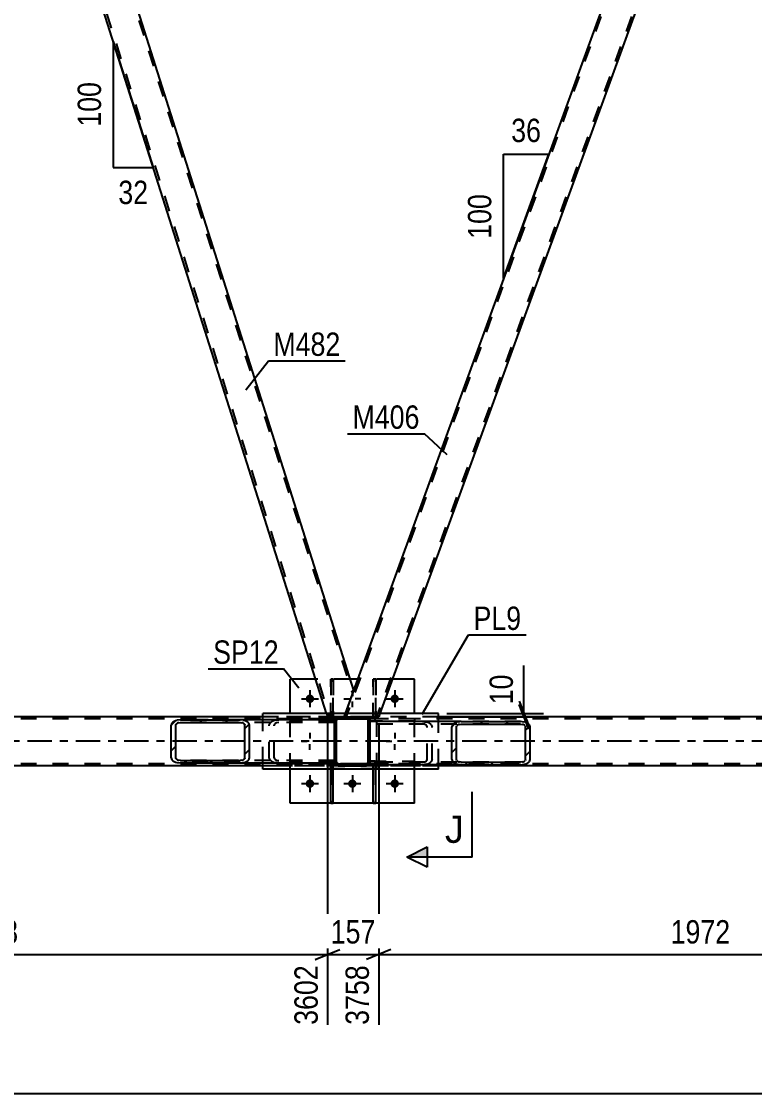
# Model space of a CAD drawing. Header units: millimetres. Extents: x -851 to 338, y -786 to 55.
# Drawn here: x -745.7 to -655.8, y -359 to -227.5 of the extents above; entities that cross this region are included whole.
import ezdxf

# ---------------------------------------------------------------- set-up
doc = ezdxf.new("R2010")
doc.units = ezdxf.units.MM
doc.linetypes.add('DXK_LINE_DOT2', pattern=[3.9198, 1.9599, -1.9599])
doc.linetypes.add('DXK_LINE_DOT3', pattern=[5.9187, 2.979, -0.9799, 0.9799, -0.9799])
doc.styles.add('Arial', font='ARIAL.TTF', dxfattribs={"height": 0.2})
doc.styles.add('Arial Narrow', font='ARIALN.TTF', dxfattribs={"height": 0.2})

# ---------------------------------------------------------------- blocks, each defined once
blk = doc.blocks.new('Bolt-232933133-7192 - 7182')
at = {"linetype": 'Continuous'}
for points in [[(-709.78, -310.56, -1), (-710.82, -310.56, -1)], [(-699.38, -310.56, -1), (-700.42, -310.56, -1)], [(-709.78, -320.96, -1), (-710.82, -320.96, -1)], [(-704.58, -320.96, -1), (-705.62, -320.96, -1)], [(-699.38, -320.96, -1), (-700.42, -320.96, -1)]]:
    blk.add_hatch(color=1, dxfattribs=at).paths.add_polyline_path(points)
at = {"color": 1, "linetype": 'Continuous'}
for p, q in [((-710.3, -309.52), (-710.3, -311.6)), ((-705.1, -309.52), (-705.1, -310.22)), ((-699.9, -309.52), (-699.9, -311.6)), ((-711.34, -310.56), (-709.26, -310.56)), ((-706.14, -310.56), (-705.45, -310.56)), ((-705.1, -311.6), (-705.1, -310.91)), ((-704.06, -310.56), (-704.75, -310.56)), ((-700.94, -310.56), (-698.86, -310.56)), ((-710.3, -314.72), (-710.3, -315.42)), ((-699.9, -314.72), (-699.9, -315.42)), ((-711.34, -315.76), (-710.65, -315.76)), ((-710.3, -316.8), (-710.3, -316.11)), ((-709.26, -315.76), (-709.95, -315.76)), ((-700.94, -315.76), (-700.25, -315.76)), ((-699.9, -316.8), (-699.9, -316.11)), ((-698.86, -315.76), (-699.55, -315.76)), ((-710.3, -319.92), (-710.3, -322)), ((-705.1, -319.92), (-705.1, -322)), ((-699.9, -319.92), (-699.9, -322)), ((-711.34, -320.96), (-709.26, -320.96)), ((-706.14, -320.96), (-704.06, -320.96)), ((-700.94, -320.96), (-698.86, -320.96))]:
    blk.add_line(p, q, dxfattribs=at)
blk = doc.blocks.new('Part-232933133-7202 - 7182')
at = {"color": 7, "linetype": 'DXK_LINE_DOT2'}
for p, q in [((-707.3, -313), (-712.7, -313)), ((-712.7, -313), (-712.7, -313.32)), ((-707.3, -313.32), (-712.7, -313.32)), ((-707.9, -313.32), (-707.9, -313)), ((-707.3, -313.32), (-707.3, -313)), ((-707.3, -313.32), (-707.3, -313))]:
    blk.add_line(p, q, dxfattribs=at)
blk = doc.blocks.new('Part-232933133-7271 - 7182')
at = {"color": 7, "linetype": 'DXK_LINE_DOT2'}
for p, q in [((-703.36, -312.77), (-801.21, -312.77)), ((-694.53, -312.77), (-716.08, -312.77)), ((-132.3, -313.01), (-809.21, -313.01)), ((-132.3, -318.53), (-809.21, -318.53)), ((-132.3, -318.77), (-801.21, -318.77)), ((-694.53, -318.77), (-716.08, -318.77))]:
    blk.add_line(p, q, dxfattribs=at)
at = {"color": 2, "linetype": 'Continuous'}
for p, q in [((-716.08, -312.77), (-779.67, -312.77)), ((-630.94, -312.77), (-694.53, -312.77)), ((-716.08, -318.77), (-779.67, -318.77)), ((-630.94, -318.77), (-694.53, -318.77))]:
    blk.add_line(p, q, dxfattribs=at)
at = {"color": 7, "linetype": 'DXK_LINE_DOT3'}
blk.add_line((-132.3, -315.77), (-809.21, -315.77), dxfattribs=at)
blk = doc.blocks.new('Part-232933133-7285 - 7182')
at = {"color": 2, "linetype": 'Continuous'}
for p, q in [((-709.6, -308.16), (-712.7, -308.16)), ((-712.7, -312.37), (-712.7, -308.16)), ((-704.45, -308.16), (-705.4, -308.16)), ((-697.5, -308.16), (-700.19, -308.16)), ((-697.5, -312.37), (-697.5, -308.16)), ((-712.7, -323.36), (-712.7, -319.17)), ((-697.5, -323.36), (-697.5, -319.17)), ((-697.5, -323.36), (-712.7, -323.36))]:
    blk.add_line(p, q, dxfattribs=at)
at = {"color": 7, "linetype": 'DXK_LINE_DOT2'}
for p, q in [((-705.4, -308.16), (-709.6, -308.16)), ((-700.19, -308.16), (-704.45, -308.16)), ((-712.7, -319.17), (-712.7, -312.37)), ((-697.5, -319.17), (-697.5, -312.37))]:
    blk.add_line(p, q, dxfattribs=at)
blk = doc.blocks.new('Part-232933133-7286 - 7182')
at = {"color": 7, "linetype": 'DXK_LINE_DOT2'}
for p, q in [((-707.3, -318.2), (-712.7, -318.2)), ((-712.7, -318.2), (-712.7, -318.52)), ((-707.3, -318.52), (-712.7, -318.52)), ((-707.9, -318.52), (-707.9, -318.2)), ((-707.3, -318.52), (-707.3, -318.2)), ((-707.3, -318.52), (-707.3, -318.2))]:
    blk.add_line(p, q, dxfattribs=at)
blk = doc.blocks.new('Part-232933133-7287 - 7182')
at = {"color": 7, "linetype": 'DXK_LINE_DOT2'}
for p, q in [((-697.5, -313), (-702.9, -313)), ((-702.9, -313.32), (-702.9, -313)), ((-702.9, -313.32), (-702.9, -313)), ((-702.3, -313.32), (-702.9, -313.32)), ((-697.5, -313.32), (-702.9, -313.32)), ((-702.3, -313.32), (-702.3, -313)), ((-697.5, -313), (-697.5, -313.32))]:
    blk.add_line(p, q, dxfattribs=at)
blk = doc.blocks.new('Part-232933133-7288 - 7182')
at = {"color": 7, "linetype": 'DXK_LINE_DOT2'}
for p, q in [((-702.3, -318.2), (-702.9, -318.2)), ((-702.9, -318.2), (-697.5, -318.2)), ((-702.9, -318.52), (-702.9, -318.2)), ((-702.9, -318.52), (-702.9, -318.2)), ((-702.3, -318.52), (-702.9, -318.52)), ((-697.5, -318.52), (-702.9, -318.52)), ((-702.3, -318.52), (-702.3, -318.2)), ((-697.5, -318.2), (-697.5, -318.52))]:
    blk.add_line(p, q, dxfattribs=at)
blk = doc.blocks.new('Part-232933133-7230 - 7182')
at = {"color": 7, "linetype": 'DXK_LINE_DOT2'}
for p, q in [((-707.75, -318.53), (-707.75, -318.53)), ((-707.75, -318.53), (-707.75, -319.13)), ((-707.75, -319.17), (-707.75, -318.53)), ((-707.75, -318.53), (-707.43, -318.53)), ((-707.75, -319.13), (-707.75, -323.36)), ((-707.75, -319.13), (-707.43, -319.13)), ((-707.43, -319.13), (-707.43, -318.53)), ((-707.43, -319.17), (-707.43, -318.53)), ((-707.43, -323.36), (-707.43, -319.13))]:
    blk.add_line(p, q, dxfattribs=at)
at = {"color": 2, "linetype": 'Continuous'}
for p, q in [((-707.75, -323.36), (-707.75, -319.17)), ((-707.43, -323.36), (-707.43, -319.17)), ((-707.75, -323.36), (-707.43, -323.36))]:
    blk.add_line(p, q, dxfattribs=at)
blk = doc.blocks.new('Part-232933133-7289 - 7182')
at = {"color": 7, "linetype": 'DXK_LINE_DOT2'}
for p, q in [((-702.23, -308.16), (-702.55, -308.16)), ((-702.55, -308.16), (-702.55, -312.41)), ((-702.55, -313.01), (-702.55, -308.16)), ((-702.23, -312.41), (-702.23, -308.16)), ((-702.23, -308.16), (-702.23, -313.01)), ((-702.23, -312.41), (-702.55, -312.41)), ((-702.55, -312.41), (-702.55, -313.01)), ((-702.23, -313.01), (-702.23, -312.41)), ((-702.23, -313.01), (-702.55, -313.01)), ((-702.23, -313.01), (-702.23, -313.01))]:
    blk.add_line(p, q, dxfattribs=at)
blk = doc.blocks.new('Part-232933133-7290 - 7182')
at = {"color": 7, "linetype": 'DXK_LINE_DOT2'}
for p, q in [((-707.43, -308.16), (-707.75, -308.16)), ((-707.75, -308.16), (-707.75, -312.41)), ((-707.75, -313.01), (-707.75, -308.16)), ((-707.43, -312.41), (-707.43, -308.16)), ((-707.43, -308.16), (-707.43, -313.01)), ((-707.43, -312.41), (-707.75, -312.41)), ((-707.75, -312.41), (-707.75, -313.01)), ((-707.43, -313.01), (-707.43, -312.41)), ((-707.43, -313.01), (-707.75, -313.01)), ((-707.43, -313.01), (-707.43, -313.01))]:
    blk.add_line(p, q, dxfattribs=at)
blk = doc.blocks.new('Part-232933133-7291 - 7182')
at = {"color": 7, "linetype": 'DXK_LINE_DOT2'}
for p, q in [((-702.55, -318.53), (-702.55, -318.53)), ((-702.55, -318.53), (-702.55, -319.13)), ((-702.55, -319.17), (-702.55, -318.53)), ((-702.55, -318.53), (-702.23, -318.53)), ((-702.55, -319.13), (-702.55, -323.36)), ((-702.55, -319.13), (-702.23, -319.13)), ((-702.23, -319.13), (-702.23, -318.53)), ((-702.23, -319.17), (-702.23, -318.53)), ((-702.23, -323.36), (-702.23, -319.13))]:
    blk.add_line(p, q, dxfattribs=at)
at = {"color": 2, "linetype": 'Continuous'}
for p, q in [((-702.55, -323.36), (-702.55, -319.17)), ((-702.23, -323.36), (-702.23, -319.17)), ((-702.55, -323.36), (-702.23, -323.36))]:
    blk.add_line(p, q, dxfattribs=at)
blk = doc.blocks.new('Part-232933133-7293 - 7182')
at = {"color": 7, "linetype": 'DXK_LINE_DOT2'}
for p, q in [((-702.1, -312.36), (-708.1, -312.36)), ((-708.1, -319.16), (-708.1, -312.36)), ((-702.1, -319.16), (-702.1, -312.36)), ((-702.1, -319.16), (-708.1, -319.16))]:
    blk.add_line(p, q, dxfattribs=at)
blk = doc.blocks.new('Part-232933133-7294 - 7182')
at = {"color": 7, "linetype": 'DXK_LINE_DOT2'}
for p, q in [((-706.82, -312.76), (-707, -312.8)), ((-707, -312.8), (-706.82, -312.76)), ((-703.38, -312.76), (-706.82, -312.76)), ((-706.82, -312.76), (-706.82, -312.76)), ((-703.38, -312.76), (-706.82, -312.76)), ((-703.38, -312.76), (-703.38, -312.76)), ((-703.2, -312.8), (-703.38, -312.76)), ((-703.38, -312.76), (-703.2, -312.8)), ((-703.2, -312.8), (-703.2, -312.8)), ((-703.2, -312.8), (-703.2, -312.8)), ((-707.26, -313.06), (-707.3, -313.24)), ((-707.3, -313.24), (-707.26, -313.06)), ((-707.3, -318.28), (-707.3, -313.24)), ((-707.3, -313.24), (-707.3, -313.24)), ((-707.3, -318.28), (-707.3, -313.24)), ((-707.04, -313.15), (-707.06, -313.24)), ((-707.06, -313.24), (-707.04, -313.15)), ((-707.06, -318.28), (-707.06, -313.24)), ((-707.06, -313.24), (-707.06, -313.24)), ((-707.06, -318.28), (-707.06, -313.24)), ((-706.99, -313.07), (-707.04, -313.15)), ((-707.04, -313.15), (-706.99, -313.07)), ((-706.91, -313.02), (-706.99, -313.07)), ((-706.99, -313.07), (-706.91, -313.02)), ((-706.82, -313), (-706.91, -313.02)), ((-706.91, -313.02), (-706.82, -313)), ((-703.38, -313), (-706.82, -313)), ((-706.82, -313), (-706.82, -313)), ((-703.38, -313), (-706.82, -313)), ((-703.38, -313), (-703.38, -313)), ((-703.29, -313.02), (-703.38, -313)), ((-703.21, -313.07), (-703.29, -313.02)), ((-703.16, -313.15), (-703.21, -313.07)), ((-703.21, -313.07), (-703.16, -313.15)), ((-703.14, -313.24), (-703.16, -313.15)), ((-703.16, -313.15), (-703.14, -313.24)), ((-703.14, -318.28), (-703.14, -313.24)), ((-703.14, -313.24), (-703.14, -313.24)), ((-703.14, -313.24), (-703.14, -318.28)), ((-702.9, -313.24), (-702.94, -313.06)), ((-702.94, -313.06), (-702.94, -313.06)), ((-702.94, -313.06), (-702.94, -313.06)), ((-702.94, -313.06), (-702.9, -313.24)), ((-702.9, -318.28), (-702.9, -313.24)), ((-702.9, -313.24), (-702.9, -313.24)), ((-702.9, -318.28), (-702.9, -313.24)), ((-707.3, -318.28), (-707.3, -318.28)), ((-707.3, -318.28), (-707.26, -318.47)), ((-707.26, -318.47), (-707.3, -318.28)), ((-707.06, -318.28), (-707.06, -318.28)), ((-707.06, -318.28), (-707.04, -318.38)), ((-707.04, -318.38), (-707.06, -318.28)), ((-707.04, -318.38), (-706.99, -318.45)), ((-706.99, -318.45), (-707.04, -318.38)), ((-707, -318.73), (-706.82, -318.76)), ((-706.82, -318.76), (-707, -318.73)), ((-706.91, -318.51), (-706.99, -318.45)), ((-706.82, -318.52), (-706.91, -318.51)), ((-706.82, -318.52), (-703.38, -318.52)), ((-706.82, -318.52), (-706.82, -318.52)), ((-703.38, -318.52), (-706.82, -318.52)), ((-706.82, -318.76), (-703.38, -318.76)), ((-706.82, -318.76), (-706.82, -318.76)), ((-706.82, -318.76), (-703.38, -318.76)), ((-703.38, -318.52), (-703.29, -318.51)), ((-703.29, -318.51), (-703.38, -318.52)), ((-703.38, -318.52), (-703.38, -318.52)), ((-703.38, -318.76), (-703.2, -318.73)), ((-703.2, -318.73), (-703.38, -318.76)), ((-703.38, -318.76), (-703.38, -318.76)), ((-703.29, -318.51), (-703.21, -318.45)), ((-703.21, -318.45), (-703.29, -318.51)), ((-703.21, -318.45), (-703.16, -318.38)), ((-703.16, -318.38), (-703.21, -318.45)), ((-703.16, -318.38), (-703.14, -318.28)), ((-703.14, -318.28), (-703.16, -318.38)), ((-703.14, -318.28), (-703.14, -318.28)), ((-702.94, -318.47), (-702.9, -318.28)), ((-702.9, -318.28), (-702.94, -318.47)), ((-702.9, -318.28), (-702.9, -318.28))]:
    blk.add_line(p, q, dxfattribs=at)
at = {"color": 7, "linetype": 'DXK_LINE_DOT3'}
blk.add_line((-705.1, -315.76), (-705.1, -315.76), dxfattribs=at)
at = {"color": 7, "linetype": 'DXK_LINE_DOT2'}
for centre, start, end in [((-706.82, -313.24), 112.5, 157.5), ((-706.82, -313.24), 112.5, 157.5), ((-703.38, -313.24), 22.5, 67.5), ((-703.38, -313.24), 22.5, 67.5), ((-706.82, -318.28), 202.5, 247.5), ((-706.82, -318.28), 202.5, 247.5), ((-703.38, -318.28), 292.5, 337.5), ((-703.38, -318.28), 292.5, 337.5)]:
    blk.add_arc(centre, 0.48, start, end, dxfattribs=at)
blk = doc.blocks.new('Part-232933133-7321 - 7182')
at = {"color": 2, "linetype": 'Continuous'}
for p, q in [((-694.53, -312.37), (-716.08, -312.37)), ((-716.08, -313.15), (-716.08, -312.37)), ((-694.53, -313.36), (-694.53, -312.37)), ((-716.08, -319.17), (-716.08, -318.43)), ((-694.53, -319.17), (-716.08, -319.17)), ((-694.53, -319.17), (-694.53, -318.64))]:
    blk.add_line(p, q, dxfattribs=at)
at = {"color": 7, "linetype": 'DXK_LINE_DOT2'}
for p, q in [((-716.08, -318.43), (-716.08, -313.15)), ((-694.53, -318.64), (-694.53, -313.36))]:
    blk.add_line(p, q, dxfattribs=at)
blk = doc.blocks.new('Part-232933133-7338 - 7182')
at = {"linetype": 'Continuous'}
h = blk.add_hatch(dxfattribs=at)
h.set_pattern_fill('', scale=0.7, style=0, pattern_type=0)
h.set_pattern_definition([(45, (-692.9098, -313.9993), (-1.57154, 1.57154), [])])
h.paths.add_polyline_path([(-692.82, -313.75), (-692.91, -314), (-692.91, -318), (-692.82, -318.24), (-692.57, -318.45), (-692.19, -318.59), (-691.75, -318.64), (-684.47, -318.64), (-684.02, -318.59), (-683.64, -318.45), (-683.39, -318.24), (-683.3, -318), (-683.3, -314), (-683.39, -313.75), (-683.64, -313.55), (-684.02, -313.41), (-684.47, -313.36), (-691.75, -313.36), (-692.19, -313.41), (-692.57, -313.55)])
h.paths.add_polyline_path([(-691.97, -313.7), (-691.75, -313.68), (-684.47, -313.68), (-684.24, -313.7), (-684.05, -313.77), (-683.93, -313.88), (-683.88, -314), (-683.88, -318), (-683.93, -318.12), (-684.05, -318.23), (-684.24, -318.29), (-684.47, -318.32), (-691.75, -318.32), (-691.97, -318.29), (-692.16, -318.23), (-692.28, -318.12), (-692.33, -318), (-692.33, -314), (-692.28, -313.88), (-692.16, -313.77)])
at = {"color": 2, "linetype": 'Continuous'}
for p, q in [((-691.75, -313.36), (-702.9, -313.36)), ((-692.82, -313.75), (-692.91, -314)), ((-692.91, -318), (-692.91, -314)), ((-692.33, -314), (-692.28, -313.88)), ((-692.33, -318), (-692.33, -314)), ((-691.75, -313.36), (-692.19, -313.41)), ((-691.97, -313.7), (-691.75, -313.68)), ((-691.75, -313.36), (-684.47, -313.36)), ((-691.75, -313.68), (-684.47, -313.68)), ((-684.02, -313.41), (-684.47, -313.36)), ((-684.47, -313.68), (-684.24, -313.7)), ((-683.93, -313.88), (-683.88, -314)), ((-683.88, -318), (-683.88, -314)), ((-683.3, -314), (-683.39, -313.75)), ((-683.3, -318), (-683.3, -314)), ((-692.91, -318), (-692.82, -318.24)), ((-692.28, -318.12), (-692.33, -318)), ((-683.88, -318), (-683.93, -318.12)), ((-683.39, -318.24), (-683.3, -318)), ((-702.9, -318.64), (-702.9, -318.28)), ((-691.75, -318.64), (-702.9, -318.64)), ((-692.19, -318.59), (-691.75, -318.64)), ((-691.75, -318.32), (-691.97, -318.29)), ((-691.75, -318.32), (-684.47, -318.32)), ((-691.75, -318.64), (-684.47, -318.64)), ((-684.24, -318.29), (-684.47, -318.32)), ((-684.47, -318.64), (-684.02, -318.59))]:
    blk.add_line(p, q, dxfattribs=at)
at = {"color": 7, "linetype": 'DXK_LINE_DOT2'}
for p, q in [((-702.9, -318.28), (-702.9, -313.36)), ((-684.47, -313.68), (-702.9, -313.68)), ((-696.5, -313.36), (-696.05, -313.41)), ((-696.27, -313.7), (-696.5, -313.68)), ((-695.91, -314), (-695.96, -313.88)), ((-695.91, -318), (-695.91, -314)), ((-695.42, -313.75), (-695.33, -314)), ((-695.33, -318), (-695.33, -314)), ((-684.47, -313.36), (-691.75, -313.36)), ((-695.96, -318.12), (-695.91, -318)), ((-695.33, -318), (-695.42, -318.24)), ((-684.47, -318.32), (-702.9, -318.32)), ((-696.5, -318.32), (-696.27, -318.29)), ((-696.05, -318.59), (-696.5, -318.64)), ((-684.47, -318.64), (-691.75, -318.64))]:
    blk.add_line(p, q, dxfattribs=at)
for centre, radius, start, end in [((-696.36, -314.24), 0.545, 41.9361, 80.4817), ((-696.23, -314.48), 1.09, 41.9361, 80.4817), ((-696.36, -317.76), 0.545, 279.5181, 318.0637), ((-696.23, -317.52), 1.09, 279.5181, 318.0637)]:
    blk.add_arc(centre, radius, start, end, dxfattribs=at)
at = {"color": 2, "linetype": 'Continuous'}
for centre, radius, start, end in [((-692.01, -314.48), 1.09, 99.5181, 138.0637), ((-691.88, -314.24), 0.545, 99.5181, 138.0637), ((-684.33, -314.24), 0.545, 41.9361, 80.4817), ((-684.2, -314.48), 1.09, 41.9361, 80.4817), ((-692.01, -317.52), 1.09, 221.9361, 260.4817), ((-691.88, -317.76), 0.545, 221.9361, 260.4817), ((-684.33, -317.76), 0.545, 279.5181, 318.0637), ((-684.2, -317.52), 1.09, 279.5181, 318.0637)]:
    blk.add_arc(centre, radius, start, end, dxfattribs=at)
blk = doc.blocks.new('Part-232933133-7408 - 7182')
at = {"color": 7, "linetype": 'DXK_LINE_DOT2'}
for p, q in [((-662.56, -193.77), (-705.87, -312.77)), ((-658.81, -193.77), (-702.13, -312.77)), ((-662.81, -193.77), (-662.96, -194.17)), ((-658.56, -193.77), (-662.81, -193.77)), ((-658.56, -193.77), (-659.72, -196.97)), ((-704.96, -309.56), (-706.13, -312.77)), ((-701.87, -312.77), (-706.13, -312.77)), ((-701.72, -312.37), (-701.87, -312.77))]:
    blk.add_line(p, q, dxfattribs=at)
at = {"color": 2, "linetype": 'Continuous'}
for p, q in [((-662.96, -194.17), (-704.96, -309.56)), ((-659.72, -196.97), (-701.72, -312.37))]:
    blk.add_line(p, q, dxfattribs=at)
blk = doc.blocks.new('Part-232933133-7443 - 7182')
at = {"color": 2, "linetype": 'Continuous'}
for p, q in [((-744.86, -196.97), (-743.84, -194.17)), ((-741.55, -194.17), (-704.96, -309.56)), ((-708.27, -312.37), (-744.86, -196.97)), ((-704.96, -309.56), (-705.98, -312.37))]:
    blk.add_line(p, q, dxfattribs=at)
at = {"color": 7, "linetype": 'DXK_LINE_DOT2'}
for p, q in [((-743.69, -193.77), (-743.84, -194.17)), ((-741.68, -193.77), (-743.69, -193.77)), ((-741.93, -193.77), (-705.09, -309.93)), ((-741.68, -193.77), (-741.55, -194.17)), ((-744.72, -196.6), (-707.89, -312.77)), ((-708.27, -312.37), (-708.14, -312.77)), ((-706.13, -312.77), (-708.14, -312.77)), ((-705.98, -312.37), (-706.13, -312.77))]:
    blk.add_line(p, q, dxfattribs=at)
blk = doc.blocks.new('Part-232933133-7448 - 7182')
at = {"color": 2, "linetype": 'Continuous'}
for p, q in [((-658.7, -194.17), (-659.72, -196.97)), ((-656.42, -194.17), (-619.83, -309.56)), ((-659.72, -196.97), (-623.13, -312.37)), ((-619.83, -309.56), (-620.85, -312.37))]:
    blk.add_line(p, q, dxfattribs=at)
at = {"color": 7, "linetype": 'DXK_LINE_DOT2'}
for p, q in [((-658.56, -193.77), (-658.7, -194.17)), ((-656.54, -193.77), (-658.56, -193.77)), ((-656.8, -193.77), (-619.96, -309.93)), ((-656.54, -193.77), (-656.42, -194.17)), ((-659.59, -196.6), (-622.75, -312.77)), ((-619.96, -309.93), (-620.09, -310.3)), ((-623.13, -312.37), (-623.01, -312.77)), ((-620.99, -312.77), (-623.01, -312.77)), ((-620.85, -312.37), (-620.99, -312.77))]:
    blk.add_line(p, q, dxfattribs=at)
blk = doc.blocks.new('Part-232933133-7471 - 7182')
at = {"linetype": 'Continuous'}
h = blk.add_hatch(dxfattribs=at)
h.set_pattern_fill('', scale=0.7, style=0, pattern_type=0)
h.set_pattern_definition([(45, (-707.301, -313.2445), (-1.57154, 1.57154), [])])
h.paths.add_polyline_path([(-707.26, -313.06), (-707.3, -313.24), (-707.3, -318.28), (-707.26, -318.47), (-707.16, -318.62), (-707, -318.73), (-706.82, -318.76), (-703.38, -318.76), (-703.2, -318.73), (-703.04, -318.62), (-702.94, -318.47), (-702.9, -318.28), (-702.9, -313.24), (-702.94, -313.06), (-703.04, -312.91), (-703.2, -312.8), (-703.38, -312.76), (-706.82, -312.76), (-707, -312.8), (-707.16, -312.91)])
h.paths.add_polyline_path([(-706.91, -313.02), (-706.82, -313), (-703.38, -313), (-703.29, -313.02), (-703.21, -313.07), (-703.16, -313.15), (-703.14, -313.24), (-703.14, -318.28), (-703.16, -318.38), (-703.21, -318.45), (-703.29, -318.51), (-703.38, -318.52), (-706.82, -318.52), (-706.91, -318.51), (-706.99, -318.45), (-707.04, -318.38), (-707.06, -318.28), (-707.06, -313.24), (-707.04, -313.15), (-706.99, -313.07)])
at = {"color": 7, "linetype": 'DXK_LINE_DOT2'}
for p, q in [((-707, -312.8), (-706.82, -312.76)), ((-706.82, -312.76), (-703.38, -312.76)), ((-703.38, -312.76), (-703.2, -312.8)), ((-707.3, -313.24), (-707.26, -313.06)), ((-707.3, -318.28), (-707.3, -313.24)), ((-707.04, -313.15), (-707.06, -313.24)), ((-707.06, -318.28), (-707.06, -313.24)), ((-706.99, -313.07), (-707.04, -313.15)), ((-706.91, -313.02), (-706.99, -313.07)), ((-706.82, -313), (-706.91, -313.02)), ((-706.82, -313), (-703.38, -313)), ((-703.29, -313.02), (-703.38, -313)), ((-703.21, -313.07), (-703.29, -313.02)), ((-703.16, -313.15), (-703.21, -313.07)), ((-703.14, -313.24), (-703.16, -313.15)), ((-703.14, -318.28), (-703.14, -313.24)), ((-702.94, -313.06), (-702.9, -313.24)), ((-702.9, -318.28), (-702.9, -313.24)), ((-707.26, -318.47), (-707.3, -318.28)), ((-707.06, -318.28), (-707.04, -318.38)), ((-707.04, -318.38), (-706.99, -318.45)), ((-706.82, -318.76), (-707, -318.73)), ((-706.99, -318.45), (-706.91, -318.51)), ((-706.91, -318.51), (-706.82, -318.52)), ((-706.82, -318.52), (-703.38, -318.52)), ((-706.82, -318.76), (-703.38, -318.76)), ((-703.38, -318.52), (-703.29, -318.51)), ((-703.2, -318.73), (-703.38, -318.76)), ((-703.29, -318.51), (-703.21, -318.45)), ((-703.21, -318.45), (-703.16, -318.38)), ((-703.16, -318.38), (-703.14, -318.28)), ((-702.9, -318.28), (-702.94, -318.47))]:
    blk.add_line(p, q, dxfattribs=at)
at = {"color": 2, "linetype": 'Continuous'}
for p, q in [((-706.82, -312.76), (-707, -312.8)), ((-706.82, -312.76), (-706.82, -312.76)), ((-706.82, -312.76), (-703.38, -312.76)), ((-703.38, -312.76), (-703.38, -312.76)), ((-703.2, -312.8), (-703.38, -312.76)), ((-707.26, -313.06), (-707.3, -313.24)), ((-707.3, -313.24), (-707.3, -313.24)), ((-707.3, -318.28), (-707.3, -313.24)), ((-707.06, -313.24), (-707.04, -313.15)), ((-707.06, -313.24), (-707.06, -313.24)), ((-707.06, -318.28), (-707.06, -313.24)), ((-707.04, -313.15), (-706.99, -313.07)), ((-706.99, -313.07), (-706.91, -313.02)), ((-706.91, -313.02), (-706.82, -313)), ((-706.82, -313), (-706.82, -313)), ((-706.82, -313), (-703.38, -313)), ((-703.38, -313), (-703.38, -313)), ((-703.38, -313), (-703.29, -313.02)), ((-703.29, -313.02), (-703.21, -313.07)), ((-703.21, -313.07), (-703.16, -313.15)), ((-703.16, -313.15), (-703.14, -313.24)), ((-703.14, -313.24), (-703.14, -313.24)), ((-703.14, -318.28), (-703.14, -313.24)), ((-702.9, -313.24), (-702.94, -313.06)), ((-702.9, -313.24), (-702.9, -313.24)), ((-702.9, -318.28), (-702.9, -313.24)), ((-707.3, -318.28), (-707.3, -318.28)), ((-707.3, -318.28), (-707.26, -318.47)), ((-707.06, -318.28), (-707.06, -318.28)), ((-707.04, -318.38), (-707.06, -318.28)), ((-706.99, -318.45), (-707.04, -318.38)), ((-707, -318.73), (-706.82, -318.76)), ((-706.91, -318.51), (-706.99, -318.45)), ((-706.82, -318.52), (-706.91, -318.51)), ((-706.82, -318.52), (-706.82, -318.52)), ((-706.82, -318.52), (-703.38, -318.52)), ((-706.82, -318.76), (-706.82, -318.76)), ((-706.82, -318.76), (-703.38, -318.76)), ((-703.29, -318.51), (-703.38, -318.52)), ((-703.38, -318.52), (-703.38, -318.52)), ((-703.38, -318.76), (-703.2, -318.73)), ((-703.38, -318.76), (-703.38, -318.76)), ((-703.21, -318.45), (-703.29, -318.51)), ((-703.16, -318.38), (-703.21, -318.45)), ((-703.14, -318.28), (-703.16, -318.38)), ((-703.14, -318.28), (-703.14, -318.28)), ((-702.94, -318.47), (-702.9, -318.28)), ((-702.9, -318.28), (-702.9, -318.28))]:
    blk.add_line(p, q, dxfattribs=at)
at = {"color": 7, "linetype": 'DXK_LINE_DOT2'}
for centre, start, end in [((-706.82, -313.24), 112.5, 157.5), ((-703.38, -313.24), 22.5, 67.5), ((-706.82, -318.28), 202.5, 247.5), ((-703.38, -318.28), 292.5, 337.5)]:
    blk.add_arc(centre, 0.48, start, end, dxfattribs=at)
at = {"color": 2, "linetype": 'Continuous'}
for centre, start, end in [((-706.82, -313.24), 112.5, 157.5), ((-703.38, -313.24), 22.5, 67.5), ((-706.82, -318.28), 202.5, 247.5), ((-703.38, -318.28), 292.5, 337.5)]:
    blk.add_arc(centre, 0.48, start, end, dxfattribs=at)
blk = doc.blocks.new('Part-232933133-7485 - 7182')
at = {"linetype": 'Continuous'}
h = blk.add_hatch(dxfattribs=at)
h.set_pattern_fill('', scale=0.7, style=0, pattern_type=0)
h.set_pattern_definition([(45, (-727.3074, -313.7939), (-1.57154, 1.57154), [])])
h.paths.add_polyline_path([(-727.22, -313.55), (-727.31, -313.79), (-727.31, -317.79), (-727.22, -318.04), (-726.97, -318.25), (-726.59, -318.39), (-726.14, -318.43), (-718.86, -318.43), (-718.42, -318.39), (-718.04, -318.25), (-717.79, -318.04), (-717.7, -317.79), (-717.7, -313.79), (-717.79, -313.55), (-718.04, -313.34), (-718.42, -313.2), (-718.86, -313.15), (-726.14, -313.15), (-726.59, -313.2), (-726.97, -313.34)])
h.paths.add_polyline_path([(-726.37, -313.5), (-726.14, -313.47), (-718.86, -313.47), (-718.64, -313.5), (-718.45, -313.57), (-718.33, -313.67), (-718.28, -313.79), (-718.28, -317.79), (-718.33, -317.92), (-718.45, -318.02), (-718.64, -318.09), (-718.86, -318.11), (-726.14, -318.11), (-726.37, -318.09), (-726.55, -318.02), (-726.68, -317.92), (-726.73, -317.79), (-726.73, -313.79), (-726.68, -313.67), (-726.55, -313.57)])
at = {"color": 2, "linetype": 'Continuous'}
for p, q in [((-727.22, -313.55), (-727.31, -313.79)), ((-727.31, -317.79), (-727.31, -313.79)), ((-726.73, -313.79), (-726.68, -313.67)), ((-726.73, -317.79), (-726.73, -313.79)), ((-726.14, -313.15), (-726.59, -313.2)), ((-726.37, -313.5), (-726.14, -313.47)), ((-726.14, -313.15), (-718.86, -313.15)), ((-726.14, -313.47), (-718.86, -313.47)), ((-707.3, -313.15), (-718.86, -313.15)), ((-718.42, -313.2), (-718.86, -313.15)), ((-718.86, -313.47), (-718.64, -313.5)), ((-718.33, -313.67), (-718.28, -313.79)), ((-718.28, -317.79), (-718.28, -313.79)), ((-717.7, -313.79), (-717.79, -313.55)), ((-717.7, -317.79), (-717.7, -313.79)), ((-707.3, -313.24), (-707.3, -313.15)), ((-727.31, -317.79), (-727.22, -318.04)), ((-726.68, -317.92), (-726.73, -317.79)), ((-718.28, -317.79), (-718.33, -317.92)), ((-717.79, -318.04), (-717.7, -317.79)), ((-726.59, -318.39), (-726.14, -318.43)), ((-726.14, -318.11), (-726.37, -318.09)), ((-726.14, -318.11), (-718.86, -318.11)), ((-726.14, -318.43), (-718.86, -318.43)), ((-718.64, -318.09), (-718.86, -318.11)), ((-718.86, -318.43), (-718.42, -318.39)), ((-718.86, -318.43), (-707.3, -318.43)), ((-707.3, -318.43), (-707.3, -318.28))]:
    blk.add_line(p, q, dxfattribs=at)
at = {"color": 7, "linetype": 'DXK_LINE_DOT2'}
for p, q in [((-718.86, -313.15), (-726.14, -313.15)), ((-707.3, -313.47), (-726.14, -313.47)), ((-715.28, -313.79), (-715.19, -313.55)), ((-715.28, -317.79), (-715.28, -313.79)), ((-714.65, -313.67), (-714.7, -313.79)), ((-714.7, -317.79), (-714.7, -313.79)), ((-714.56, -313.2), (-714.11, -313.15)), ((-714.11, -313.47), (-714.34, -313.5)), ((-707.3, -318.28), (-707.3, -313.2)), ((-707.3, -313.34), (-707.3, -313.24)), ((-715.19, -318.04), (-715.28, -317.79)), ((-714.7, -317.79), (-714.65, -317.92)), ((-707.3, -318.11), (-726.14, -318.11)), ((-718.86, -318.43), (-726.14, -318.43)), ((-714.11, -318.43), (-714.56, -318.39)), ((-714.34, -318.09), (-714.11, -318.11))]:
    blk.add_line(p, q, dxfattribs=at)
at = {"color": 2, "linetype": 'Continuous'}
for centre, radius, start, end in [((-726.41, -314.28), 1.09, 99.5181, 138.0637), ((-726.28, -314.04), 0.545, 99.5181, 138.0637), ((-718.73, -314.04), 0.545, 41.9361, 80.4817), ((-718.6, -314.28), 1.09, 41.9361, 80.4817), ((-726.41, -317.31), 1.09, 221.9361, 260.4817), ((-726.28, -317.55), 0.545, 221.9361, 260.4817), ((-718.73, -317.55), 0.545, 279.5181, 318.0637), ((-718.6, -317.31), 1.09, 279.5181, 318.0637)]:
    blk.add_arc(centre, radius, start, end, dxfattribs=at)
at = {"color": 7, "linetype": 'DXK_LINE_DOT2'}
for centre, radius, start, end in [((-714.38, -314.28), 1.09, 99.5181, 138.0637), ((-714.25, -314.04), 0.545, 99.5181, 138.0637), ((-714.38, -317.31), 1.09, 221.9361, 260.4817), ((-714.25, -317.55), 0.545, 221.9361, 260.4817)]:
    blk.add_arc(centre, radius, start, end, dxfattribs=at)
blk = doc.blocks.new('Part-232933133-7516 - 7182')
at = {"color": 2, "linetype": 'Continuous'}
for p, q in [((-748.09, -194.17), (-791.12, -312.37)), ((-744.86, -196.97), (-786.86, -312.37))]:
    blk.add_line(p, q, dxfattribs=at)
at = {"color": 7, "linetype": 'DXK_LINE_DOT2'}
for p, q in [((-747.69, -193.77), (-791.01, -312.77)), ((-743.95, -193.77), (-787.26, -312.77)), ((-747.95, -193.77), (-748.09, -194.17)), ((-743.69, -193.77), (-747.95, -193.77)), ((-743.69, -193.77), (-744.86, -196.97)), ((-791.12, -312.37), (-791.26, -312.77)), ((-791.26, -312.77), (-787, -312.77)), ((-786.86, -312.37), (-787, -312.77))]:
    blk.add_line(p, q, dxfattribs=at)
blk = doc.blocks.new('AngleDimension-232933133-58525 - 7182')
at = {"color": 7, "linetype": 'Continuous'}
for p, q in [((-734.4, -229.97), (-729.5, -245.41)), ((-734.4, -229.97), (-734.4, -245.41)), ((-732.03, -237.44), (-729.5, -245.41)), ((-734.4, -245.41), (-729.5, -245.41))]:
    blk.add_line(p, q, dxfattribs=at)
at = {"color": 0}
for points in [[(-735.3, -234.35), (-739.5, -234.35), (-739.5, -241.03), (-735.3, -241.03)], [(-729.52, -250.51), (-729.52, -246.31), (-734.38, -246.31), (-734.38, -250.51)]]:
    blk.add_wipeout(points, dxfattribs=at)
at = {"color": 3, "style": 'Arial Narrow'}
blk.add_text('100', height=2.863, rotation=90.0002, dxfattribs=at).set_placement((-735.9, -240.43))
blk.add_text('32', height=2.863, dxfattribs=at).set_placement((-733.78, -249.91))
blk = doc.blocks.new('StraightDimension-232933133-32531 - 7182')
at = {"color": 7, "linetype": 'Continuous'}
for p, q in [((-791.26, -313.77), (-791.26, -350.53)), ((-708.14, -313.77), (-708.14, -350.53)), ((-789.76, -341.31), (-792.76, -342.51)), ((-709.64, -342.51), (-706.64, -341.31)), ((-791.26, -341.91), (-708.14, -341.91))]:
    blk.add_line(p, q, dxfattribs=at)
at = {"color": 0}
blk.add_wipeout([(-745.44, -341.16), (-745.44, -336.96), (-753.96, -336.96), (-753.96, -341.16)], dxfattribs=at)
at = {"color": 3, "style": 'Arial Narrow'}
blk.add_text('2078', height=2.863, dxfattribs=at).set_placement((-753.36, -340.56))
at = {"color": 0, "linetype": 'Continuous'}
blk.add_wipeout([(-708.74, -342.61), (-712.94, -342.61), (-712.94, -351.13), (-708.74, -351.13)], dxfattribs=at)
at = {"color": 3, "linetype": 'Continuous', "style": 'Arial Narrow'}
blk.add_text('3602', height=2.863, rotation=90.0002, dxfattribs=at).set_placement((-709.34, -350.53))
blk = doc.blocks.new('StraightDimension-232933133-71950 - 7182')
at = {"color": 7, "linetype": 'Continuous'}
for p, q in [((-684.07, -312.37), (-684.07, -306.46)), ((-684.07, -312.37), (-684.07, -306.46)), ((-684.67, -310.87), (-683.47, -313.87)), ((-683.47, -314.27), (-684.67, -311.27)), ((-693.53, -312.37), (-681.67, -312.37)), ((-693.53, -312.77), (-681.67, -312.77)), ((-684.07, -312.77), (-684.07, -312.37))]:
    blk.add_line(p, q, dxfattribs=at)
at = {"color": 0}
blk.add_wipeout([(-684.82, -306.99), (-689.02, -306.99), (-689.02, -311.84), (-684.82, -311.84)], dxfattribs=at)
at = {"color": 3, "style": 'Arial Narrow'}
blk.add_text('10', height=2.863, rotation=90.0002, dxfattribs=at).set_placement((-685.42, -311.24))
blk = doc.blocks.new('StraightDimension-232933133-31968 - 7182')
at = {"color": 7, "linetype": 'Continuous'}
blk.add_line((-822.11, -358.95), (-86, -358.95), dxfattribs=at)
blk = doc.blocks.new('AngleDimension-232933133-71894 - 7182')
at = {"color": 7, "linetype": 'Continuous'}
for p, q in [((-680.79, -243.15), (-681.03, -243.81)), ((-686.57, -243.81), (-681.03, -243.81)), ((-686.57, -259.04), (-681.03, -243.81)), ((-686.57, -259.04), (-686.57, -243.81))]:
    blk.add_line(p, q, dxfattribs=at)
at = {"color": 0}
blk.add_wipeout([(-687.47, -248.08), (-691.67, -248.08), (-691.67, -254.77), (-687.47, -254.77)], dxfattribs=at)
at = {"color": 3, "style": 'Arial Narrow'}
blk.add_text('100', height=2.863, rotation=90.0002, dxfattribs=at).set_placement((-688.07, -254.17))
at = {"color": 0}
blk.add_wipeout([(-681.37, -242.91), (-681.37, -238.71), (-686.23, -238.71), (-686.23, -242.91)], dxfattribs=at)
at = {"color": 3, "style": 'Arial Narrow'}
blk.add_text('36', height=2.863, dxfattribs=at).set_placement((-685.63, -242.31))
blk = doc.blocks.new('StraightDimension-232933133-32529 - 7182')
at = {"color": 7, "linetype": 'Continuous'}
for p, q in [((-701.87, -313.77), (-701.87, -350.53)), ((-623.01, -313.77), (-623.01, -350.53)), ((-700.37, -341.31), (-703.37, -342.51)), ((-624.51, -342.51), (-621.51, -341.31)), ((-701.87, -341.91), (-623.01, -341.91))]:
    blk.add_line(p, q, dxfattribs=at)
at = {"color": 0}
blk.add_wipeout([(-658.18, -341.16), (-658.18, -336.96), (-666.69, -336.96), (-666.69, -341.16)], dxfattribs=at)
at = {"color": 3, "style": 'Arial Narrow'}
blk.add_text('1972', height=2.863, dxfattribs=at).set_placement((-666.09, -340.56))
at = {"color": 0, "linetype": 'Continuous'}
blk.add_wipeout([(-623.61, -342.61), (-627.81, -342.61), (-627.81, -351.13), (-623.61, -351.13)], dxfattribs=at)
at = {"color": 3, "linetype": 'Continuous', "style": 'Arial Narrow'}
blk.add_text('5730', height=2.863, rotation=90.0002, dxfattribs=at).set_placement((-624.21, -350.53))
blk = doc.blocks.new('StraightDimension-232933133-32530 - 7182')
at = {"color": 7, "linetype": 'Continuous'}
for p, q in [((-708.14, -313.77), (-708.14, -350.53)), ((-701.87, -313.77), (-701.87, -350.53)), ((-709.64, -342.51), (-706.64, -341.31)), ((-700.37, -341.31), (-703.37, -342.51)), ((-708.14, -341.91), (-701.87, -341.91))]:
    blk.add_line(p, q, dxfattribs=at)
at = {"color": 0}
blk.add_wipeout([(-701.66, -341.16), (-701.66, -336.96), (-708.35, -336.96), (-708.35, -341.16)], dxfattribs=at)
at = {"color": 0, "linetype": 'Continuous'}
blk.add_wipeout([(-702.47, -342.61), (-706.67, -342.61), (-706.67, -351.13), (-702.47, -351.13)], dxfattribs=at)
at = {"color": 3, "style": 'Arial Narrow'}
blk.add_text('157', height=2.863, dxfattribs=at).set_placement((-707.75, -340.56))
at = {"color": 3, "linetype": 'Continuous', "style": 'Arial Narrow'}
blk.add_text('3758', height=2.863, rotation=90.0002, dxfattribs=at).set_placement((-703.07, -350.53))
blk = doc.blocks.new('SectionMark-232933133-8660 - 7182')
at = {"linetype": 'Continuous'}
blk.add_hatch(color=6, dxfattribs=at).paths.add_polyline_path([(-695.92, -328.72), (-695.92, -329.97), (-698.42, -329.97)])
at = {"color": 6, "linetype": 'Continuous'}
for p, q in [((-690.42, -329.97), (-690.42, -321.97)), ((-698.42, -329.97), (-695.92, -328.72)), ((-695.92, -328.72), (-695.92, -331.22)), ((-690.42, -329.97), (-698.42, -329.97)), ((-695.92, -331.22), (-698.42, -329.97))]:
    blk.add_line(p, q, dxfattribs=at)
at = {"color": 0, "linetype": 'Continuous'}
blk.add_wipeout([(-691.42, -328.22), (-691.42, -324.72), (-693.75, -324.72), (-693.75, -328.22)], dxfattribs=at)
at = {"color": 3, "linetype": 'Continuous', "style": 'Arial'}
blk.add_text('J', height=3.34, dxfattribs=at).set_placement((-693.75, -328.22))
blk = doc.blocks.new('Mark-232933133-7404 - 7182')
at = {"color": 0}
blk.add_wipeout([(-696.85, -277.46), (-696.85, -274.46), (-705.08, -274.46), (-705.08, -277.46)], dxfattribs=at)
blk.add_wipeout([(-696.85, -277.46), (-696.85, -274.46), (-705.08, -274.46), (-705.08, -277.46)], dxfattribs=at)
at = {"color": 30, "linetype": 'Continuous'}
for p in [(-705.68, -278.06), (-693.48, -280.67)]:
    blk.add_line(p, (-696.25, -278.06), dxfattribs=at)
at = {"color": 3, "style": 'Arial Narrow'}
blk.add_text('M406', height=2.863, dxfattribs=at).set_placement((-705.08, -277.46))
blk = doc.blocks.new('Mark-232933133-7439 - 7182')
at = {"color": 0}
blk.add_wipeout([(-706.56, -268.52), (-706.56, -265.52), (-714.78, -265.52), (-714.78, -268.52)], dxfattribs=at)
blk.add_wipeout([(-706.56, -268.52), (-706.56, -265.52), (-714.78, -265.52), (-714.78, -268.52)], dxfattribs=at)
at = {"color": 30, "linetype": 'Continuous'}
for p, q in [((-718.14, -272.69), (-715.38, -269.12)), ((-715.38, -269.12), (-705.96, -269.12))]:
    blk.add_line(p, q, dxfattribs=at)
at = {"color": 3, "style": 'Arial Narrow'}
blk.add_text('M482', height=2.863, dxfattribs=at).set_placement((-714.78, -268.52))
blk = doc.blocks.new('Mark-232933133-71951 - 7182')
at = {"color": 0}
blk.add_wipeout([(-684.41, -302.12), (-684.41, -299.12), (-690.25, -299.12), (-690.25, -302.12)], dxfattribs=at)
blk.add_wipeout([(-684.41, -302.12), (-684.41, -299.12), (-690.25, -299.12), (-690.25, -302.12)], dxfattribs=at)
at = {"color": 30, "linetype": 'Continuous'}
for p, q in [((-696.55, -312.45), (-690.85, -302.72)), ((-690.85, -302.72), (-683.81, -302.72))]:
    blk.add_line(p, q, dxfattribs=at)
at = {"color": 3, "style": 'Arial Narrow'}
blk.add_text('PL9', height=2.863, dxfattribs=at).set_placement((-690.25, -302.12))
blk = doc.blocks.new('Mark-232933133-71921 - 7182')
at = {"color": 0}
blk.add_wipeout([(-714.12, -306.27), (-714.12, -303.27), (-722.16, -303.27), (-722.16, -306.27)], dxfattribs=at)
blk.add_wipeout([(-714.12, -306.27), (-714.12, -303.27), (-722.16, -303.27), (-722.16, -306.27)], dxfattribs=at)
at = {"color": 30, "linetype": 'Continuous'}
for p in [(-722.76, -306.87), (-711.64, -309.27)]:
    blk.add_line(p, (-713.52, -306.87), dxfattribs=at)
at = {"color": 3, "style": 'Arial Narrow'}
blk.add_text('SP12', height=2.863, dxfattribs=at).set_placement((-722.16, -306.27))

msp = doc.modelspace()

# ---------------------------------------------------------------- block references
for name in ['Part-232933133-7516 - 7182', 'Part-232933133-7443 - 7182', 'Part-232933133-7408 - 7182', 'Part-232933133-7448 - 7182', 'Part-232933133-7285 - 7182', 'Part-232933133-7290 - 7182', 'Part-232933133-7289 - 7182', 'Bolt-232933133-7192 - 7182', 'Part-232933133-7271 - 7182', 'Part-232933133-7321 - 7182', 'Part-232933133-7293 - 7182', 'Part-232933133-7294 - 7182', 'Part-232933133-7471 - 7182', 'Part-232933133-7485 - 7182', 'Part-232933133-7202 - 7182', 'Part-232933133-7287 - 7182', 'Part-232933133-7338 - 7182', 'Part-232933133-7286 - 7182', 'Part-232933133-7230 - 7182', 'Part-232933133-7288 - 7182', 'Part-232933133-7291 - 7182']:
    msp.add_blockref(name, (0, 0))

# ---------------------------------------------------------------- next in the draw order: block references
for name in ['AngleDimension-232933133-58525 - 7182', 'StraightDimension-232933133-71950 - 7182', 'StraightDimension-232933133-32531 - 7182']:
    msp.add_blockref(name, (0, 0))

# ---------------------------------------------------------------- next in the draw order: block references
msp.add_blockref('StraightDimension-232933133-31968 - 7182', (0, 0))

# ---------------------------------------------------------------- next in the draw order: block references
for name in ['AngleDimension-232933133-71894 - 7182', 'Mark-232933133-7439 - 7182', 'Mark-232933133-71921 - 7182', 'StraightDimension-232933133-32529 - 7182']:
    msp.add_blockref(name, (0, 0))

# ---------------------------------------------------------------- next in the draw order: block references
for name in ['SectionMark-232933133-8660 - 7182', 'StraightDimension-232933133-32530 - 7182']:
    msp.add_blockref(name, (0, 0))

# ---------------------------------------------------------------- next in the draw order: block references
for name in ['Mark-232933133-7404 - 7182', 'Mark-232933133-71951 - 7182']:
    msp.add_blockref(name, (0, 0))

doc.saveas('drawing.dxf')
